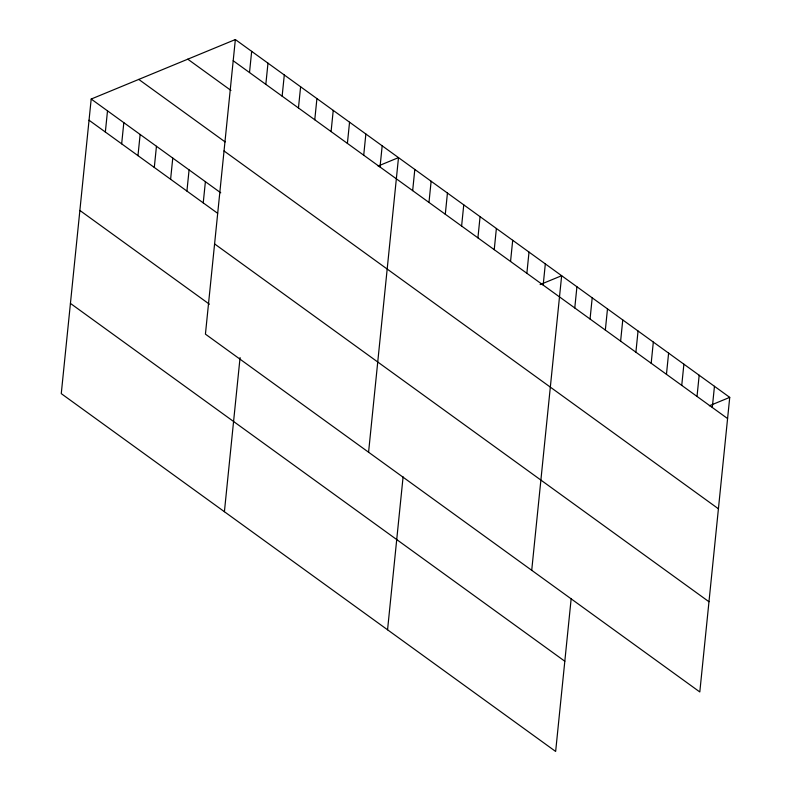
<?xml version="1.0" encoding="UTF-8"?>
<svg xmlns="http://www.w3.org/2000/svg" width="791" height="791" viewBox="0 0 791 791"><rect width="100%" height="100%" fill="white"/><g stroke="black" fill="none" stroke-linecap="round" stroke-linejoin="round"><path stroke-width="1.19" d="M235.352 39.55L205.423 334.138L699.808 691.957L729.737 397.369L235.352 39.55L91.192 99.043L61.263 393.631L555.648 751.45L571.191 598.48M105.351 132.038L107.507 110.849M121.666 143.843L123.821 122.654M137.98 155.649L140.136 134.46M154.294 167.455L156.45 146.276M170.609 179.27L172.764 158.081M186.923 191.076L189.079 169.887M203.238 202.882L205.393 181.693M249.511 72.545L251.667 51.356M265.825 84.35L267.981 63.161M224.407 511.708L240.069 357.581M282.14 96.166L284.295 74.977M298.454 107.972L300.61 86.783M314.769 119.777L316.924 98.588M331.083 131.583L333.238 110.394M347.397 143.398L349.553 122.209M363.712 155.204L365.867 134.015M380.026 167.01L382.182 145.821M368.576 452.225L398.496 157.627L378.108 166.041M412.665 190.631L414.81 169.442M428.979 202.437L431.125 181.248M387.56 629.794L403.094 476.825M445.293 214.242L447.439 193.053M461.608 226.048L463.753 204.859M477.922 237.854L480.068 216.675M494.237 249.669L496.382 228.48M510.551 261.475L512.697 240.286M526.865 273.281L529.011 252.092M543.18 285.086L545.325 263.907M531.72 570.301L561.65 275.713L540.124 284.592M574.77 307.956L576.926 286.767M590.056 319.02L592.202 297.831M605.333 330.074L607.488 308.895M620.619 341.139L622.764 319.95M635.895 352.203L638.05 331.014M651.181 363.257L653.326 342.068M666.457 374.321L668.613 353.132M681.743 385.375L683.889 364.196M697.019 396.439L699.175 375.25M712.305 407.494L714.451 386.315M709.349 405.783L729.737 397.369M233.197 60.739L727.582 418.558M187.774 59.177L230.962 90.441M138.761 79.407L225.128 141.925M224.031 150.962L718.416 508.781M91.192 99.043L220.748 192.806M89.037 120.222L217.634 213.303M214.588 243.915L708.973 601.733M79.871 210.446L209.427 304.219M70.429 303.408L564.814 661.227"/></g></svg>
